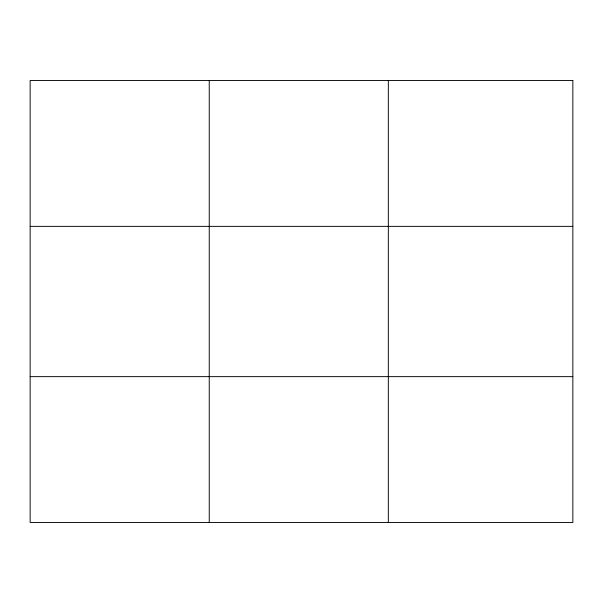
<?xml version="1.0" encoding="UTF-8"?>
<svg xmlns="http://www.w3.org/2000/svg" width="603" height="603" viewBox="0 0 603 603"><rect width="100%" height="100%" fill="white"/><g stroke="black" fill="none" stroke-linecap="round" stroke-linejoin="round"><path stroke-width="0.9" d="M209.241 522.492L209.241 80.508M388.332 522.492L388.332 80.508M30.15 226.359L572.85 226.359M30.15 376.641L572.85 376.641M572.85 80.508L572.85 522.492L30.15 522.492L30.15 80.508L572.85 80.508"/></g></svg>
